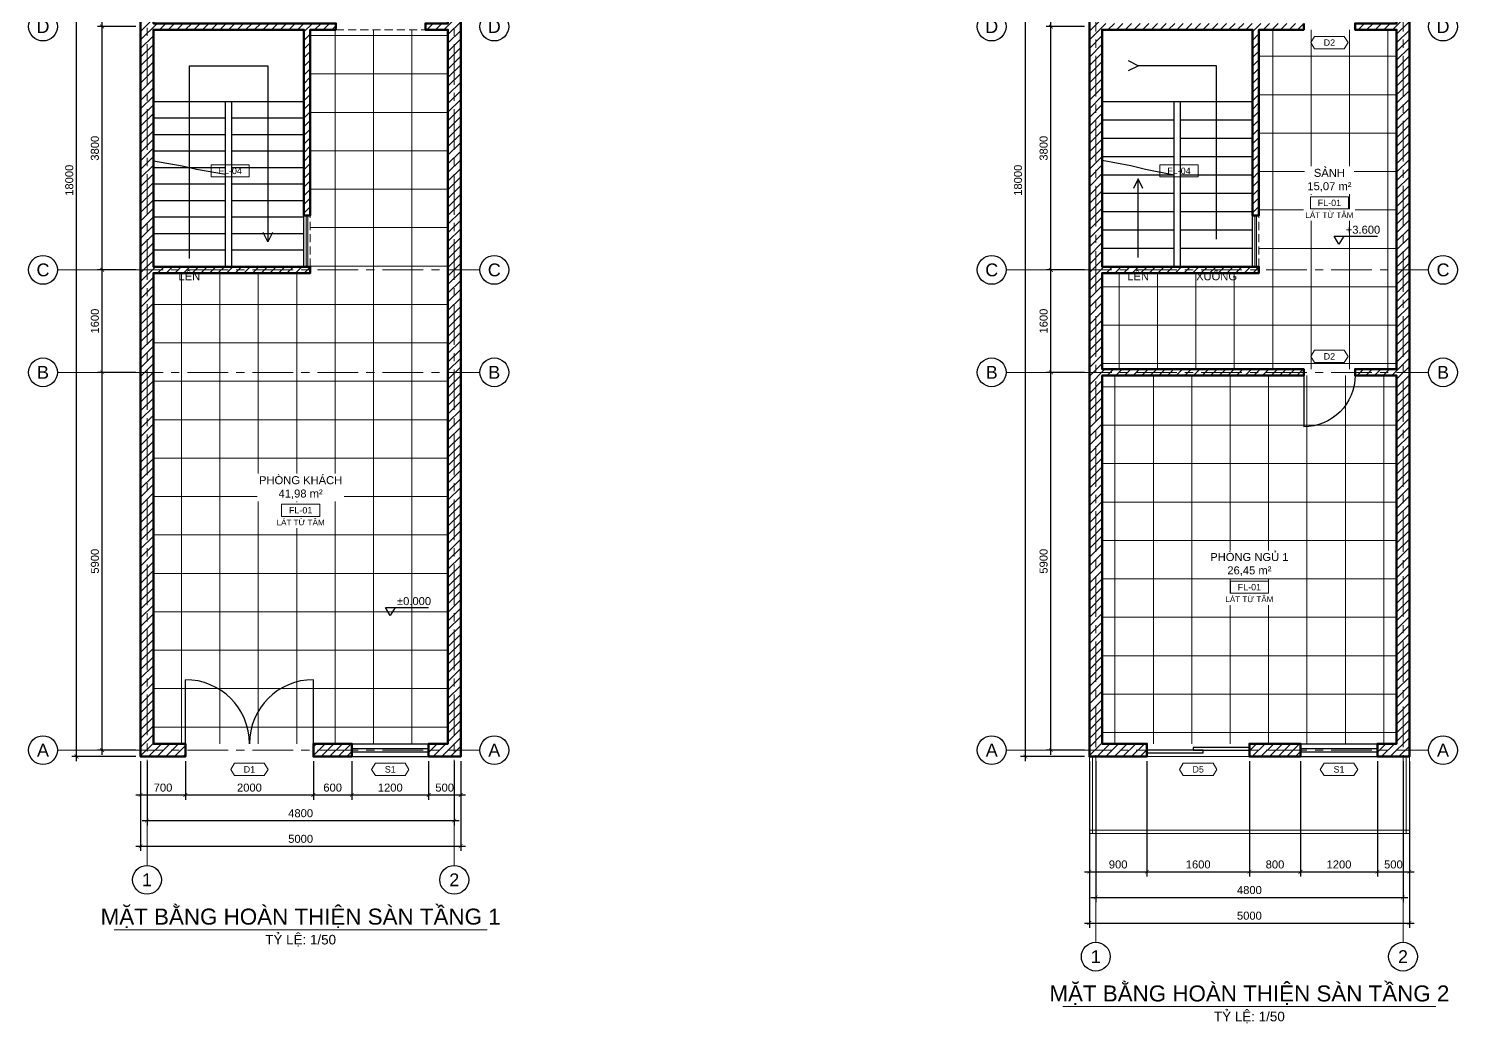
# Model space of a CAD drawing. Header units: millimetres. Extents: x -2900 to 278461, y -22074 to 20200.
# Drawn here: x 32475 to 54796, y -4168 to 11369 of the extents above; entities that cross this region are included whole.
import ezdxf
from ezdxf.enums import TextEntityAlignment as Align

# ---------------------------------------------------------------- set-up
doc = ezdxf.new("R2010")
doc.units = ezdxf.units.MM
doc.header["$LTSCALE"] = 20
doc.linetypes.add('CENTER', pattern=[50.8, 31.75, -6.35, 6.35, -6.35])
doc.linetypes.add('HIDDEN', pattern=[9.525, 6.35, -3.175])
for name, color, linetype, lineweight in [('A-ANNO-DIMS', 1, 'Continuous', 18), ('A-ANNO-NOTE', 7, 'Continuous', 18), ('A-ANNO-ROOM', 7, 'Continuous', 25), ('A-ANNO-SYMB', 7, 'Continuous', 25), ('A-ANNO-TEXT', 7, 'Continuous', 18), ('A-DOOR', 3, 'Continuous', 25), ('A-FLOR-LEVL', 8, 'Continuous', 18), ('A-FLOR-PATT', 8, 'Continuous', 9), ('A-FLOR-STRS', 6, 'Continuous', 25), ('A-GLAZ', 4, 'Continuous', 25), ('A-OPEN', 8, 'HIDDEN', 18), ('A-WALL', 7, 'Continuous', 50), ('A-WALL-PATT', 8, 'Continuous', 9), ('S-GRID', 1, 'CENTER', 18), ('S-GRID-IDEN', 7, 'Continuous', 25)]:
    doc.layers.add(name, color=color, linetype=linetype, lineweight=lineweight)
doc.styles.add('MCP-ARIAL', font='arial.ttf')
doc.dimstyles.new('MCP-1-50', dxfattribs={"dimscale": 50, "dimtxt": 2.5, "dimasz": 1.2, "dimexe": 1.5, "dimexo": 1.5, "dimgap": 1, "dimtad": 1, "dimdec": 0, "dimdsep": 46, "dimtxsty": 'MCP-ARIAL', "dimblk": 'ARCHTICK', "dimblk1": 'ARCHTICK', "dimblk2": 'ARCHTICK', "dimcen": 0.09, "dimdle": 1.5, "dimclrd": 256, "dimclre": 256, "dimclrt": 256, "dimadec": 0, "dimazin": 0, "dimtfac": 1, "dimtdec": 4, "dimtix": 1, "dimtmove": 2, "dimatfit": 3, "dimfxl": 1, "dimtolj": 1, "dimtzin": 0, "dimarcsym": 0})

# ---------------------------------------------------------------- blocks, each defined once
blk = doc.blocks.new('MCP_CUA_DI_2C_2000')
for p, q in [((0, 0), (0, 1000)), ((2000, 0), (2000, 1000))]:
    blk.add_line(p, q)
for centre, start, end in [((0, 0), 0.0013, 89.9987), ((2000, 0), 90.0013, 179.9987)]:
    blk.add_arc(centre, 1000, start, end)
at = {"style": 'MCP-ARIAL', "flags": 1}
for tag, p in [('MA', (1000, -100)), ('LOAI', (1000, -220)), ('RONG', (1000, -340))]:
    blk.add_attdef(tag, p, '', height=80, dxfattribs=at)
blk = doc.blocks.new('MCP_THE_LG_3')
blk.add_lwpolyline([(-5.85, 0), (-4.65, 1.9), (4.65, 1.9), (5.85, 0), (4.65, -1.9), (-4.65, -1.9)], close=True)
at = {"style": 'MCP-ARIAL'}
blk.add_attdef('MA', text='', height=2, dxfattribs=at).set_placement((0, 0), align=Align.MIDDLE_CENTER)
blk = doc.blocks.new('MCP_CUA_SO_1200_200')
for p, q in [((0, 200), (1200, 200)), ((0, 125), (1200, 125)), ((0, 75), (1200, 75)), ((0, 0), (1200, 0))]:
    blk.add_line(p, q)
at = {"style": 'MCP-ARIAL', "flags": 1}
for tag, p in [('MA', (600, -100)), ('LOAI', (600, -220)), ('RONG', (600, -340))]:
    blk.add_attdef(tag, p, '', height=80, dxfattribs=at)
blk = doc.blocks.new('_ArchTick')
at = {"color": 0, "linetype": 'ByBlock', "const_width": 0.15}
blk.add_lwpolyline([(-0.5, -0.5), (0.5, 0.5)], dxfattribs=at)
blk = doc.blocks.new('*D79')
at = {"layer": 'A-ANNO-DIMS', "lineweight": -2, "transparency": 16777216}
for p, q in [((34225, -75), (34225, -675)), ((34925, -75), (34925, -675)), ((34150, -600), (35000, -600))]:
    blk.add_line(p, q, dxfattribs=at)
at = {"layer": 'Defpoints', "color": 0, "transparency": 16777216}
for p in [(34225, 0), (34925, 0), (34925, -600)]:
    blk.add_point(p, dxfattribs=at)
at = {"layer": 'A-ANNO-DIMS', "lineweight": -2, "transparency": 16777216, "xscale": 60, "yscale": 60, "zscale": 60, "rotation": 180}
blk.add_blockref('_ArchTick', (34225, -600), dxfattribs=at)
at = {"layer": 'A-ANNO-DIMS', "lineweight": -2, "transparency": 16777216, "xscale": 60, "yscale": 60, "zscale": 60}
blk.add_blockref('_ArchTick', (34925, -600), dxfattribs=at)
at = {"layer": 'A-ANNO-DIMS', "transparency": 16777216, "insert": (34575, -486), "char_height": 125, "attachment_point": 5, "style": 'MCP-ARIAL'}
blk.add_mtext('\\A1;700', dxfattribs=at)
blk = doc.blocks.new('*D80')
at = {"layer": 'A-ANNO-DIMS', "lineweight": -2, "transparency": 16777216}
for p, q in [((34925, -75), (34925, -675)), ((36925, -75), (36925, -675)), ((34850, -600), (37000, -600))]:
    blk.add_line(p, q, dxfattribs=at)
at = {"layer": 'Defpoints', "color": 0, "transparency": 16777216}
for p in [(34925, 0), (36925, 0), (36925, -600)]:
    blk.add_point(p, dxfattribs=at)
at = {"layer": 'A-ANNO-DIMS', "lineweight": -2, "transparency": 16777216, "xscale": 60, "yscale": 60, "zscale": 60, "rotation": 180}
blk.add_blockref('_ArchTick', (34925, -600), dxfattribs=at)
at = {"layer": 'A-ANNO-DIMS', "lineweight": -2, "transparency": 16777216, "xscale": 60, "yscale": 60, "zscale": 60}
blk.add_blockref('_ArchTick', (36925, -600), dxfattribs=at)
at = {"layer": 'A-ANNO-DIMS', "transparency": 16777216, "insert": (35925, -486), "char_height": 125, "attachment_point": 5, "style": 'MCP-ARIAL'}
blk.add_mtext('\\A1;2000', dxfattribs=at)
blk = doc.blocks.new('*D81')
at = {"layer": 'A-ANNO-DIMS', "lineweight": -2, "transparency": 16777216}
for p, q in [((36925, -75), (36925, -675)), ((37525, -75), (37525, -675)), ((36850, -600), (37600, -600))]:
    blk.add_line(p, q, dxfattribs=at)
at = {"layer": 'Defpoints', "color": 0, "transparency": 16777216}
for p in [(36925, 0), (37525, 0), (37525, -600)]:
    blk.add_point(p, dxfattribs=at)
at = {"layer": 'A-ANNO-DIMS', "lineweight": -2, "transparency": 16777216, "xscale": 60, "yscale": 60, "zscale": 60, "rotation": 180}
blk.add_blockref('_ArchTick', (36925, -600), dxfattribs=at)
at = {"layer": 'A-ANNO-DIMS', "lineweight": -2, "transparency": 16777216, "xscale": 60, "yscale": 60, "zscale": 60}
blk.add_blockref('_ArchTick', (37525, -600), dxfattribs=at)
at = {"layer": 'A-ANNO-DIMS', "transparency": 16777216, "insert": (37225, -486), "char_height": 125, "attachment_point": 5, "style": 'MCP-ARIAL'}
blk.add_mtext('\\A1;600', dxfattribs=at)
blk = doc.blocks.new('*D82')
at = {"layer": 'A-ANNO-DIMS', "lineweight": -2, "transparency": 16777216}
for p, q in [((37525, -75), (37525, -675)), ((38725, -75), (38725, -675)), ((37450, -600), (38800, -600))]:
    blk.add_line(p, q, dxfattribs=at)
at = {"layer": 'Defpoints', "color": 0, "transparency": 16777216}
for p in [(37525, 0), (38725, 0), (38725, -600)]:
    blk.add_point(p, dxfattribs=at)
at = {"layer": 'A-ANNO-DIMS', "lineweight": -2, "transparency": 16777216, "xscale": 60, "yscale": 60, "zscale": 60, "rotation": 180}
blk.add_blockref('_ArchTick', (37525, -600), dxfattribs=at)
at = {"layer": 'A-ANNO-DIMS', "lineweight": -2, "transparency": 16777216, "xscale": 60, "yscale": 60, "zscale": 60}
blk.add_blockref('_ArchTick', (38725, -600), dxfattribs=at)
at = {"layer": 'A-ANNO-DIMS', "transparency": 16777216, "insert": (38125, -486), "char_height": 125, "attachment_point": 5, "style": 'MCP-ARIAL'}
blk.add_mtext('\\A1;1200', dxfattribs=at)
blk = doc.blocks.new('*D83')
at = {"layer": 'A-ANNO-DIMS', "lineweight": -2, "transparency": 16777216}
for p, q in [((38725, -75), (38725, -675)), ((39225, -75), (39225, -675)), ((38650, -600), (39300, -600))]:
    blk.add_line(p, q, dxfattribs=at)
at = {"layer": 'Defpoints', "color": 0, "transparency": 16777216}
for p in [(38725, 0), (39225, 0), (39225, -600)]:
    blk.add_point(p, dxfattribs=at)
at = {"layer": 'A-ANNO-DIMS', "lineweight": -2, "transparency": 16777216, "xscale": 60, "yscale": 60, "zscale": 60, "rotation": 180}
blk.add_blockref('_ArchTick', (38725, -600), dxfattribs=at)
at = {"layer": 'A-ANNO-DIMS', "lineweight": -2, "transparency": 16777216, "xscale": 60, "yscale": 60, "zscale": 60}
blk.add_blockref('_ArchTick', (39225, -600), dxfattribs=at)
at = {"layer": 'A-ANNO-DIMS', "transparency": 16777216, "insert": (38975, -486), "char_height": 125, "attachment_point": 5, "style": 'MCP-ARIAL'}
blk.add_mtext('\\A1;500', dxfattribs=at)
blk = doc.blocks.new('*D84')
at = {"layer": 'A-ANNO-DIMS', "lineweight": -2, "transparency": 16777216}
for p, q in [((34325, -75), (34325, -1075)), ((39125, -75), (39125, -1075)), ((34250, -1000), (39200, -1000))]:
    blk.add_line(p, q, dxfattribs=at)
at = {"layer": 'Defpoints', "color": 0, "transparency": 16777216}
for p in [(34325, 0), (39125, 0), (39125, -1000)]:
    blk.add_point(p, dxfattribs=at)
at = {"layer": 'A-ANNO-DIMS', "lineweight": -2, "transparency": 16777216, "xscale": 60, "yscale": 60, "zscale": 60, "rotation": 180}
blk.add_blockref('_ArchTick', (34325, -1000), dxfattribs=at)
at = {"layer": 'A-ANNO-DIMS', "lineweight": -2, "transparency": 16777216, "xscale": 60, "yscale": 60, "zscale": 60}
blk.add_blockref('_ArchTick', (39125, -1000), dxfattribs=at)
at = {"layer": 'A-ANNO-DIMS', "transparency": 16777216, "insert": (36725, -886), "char_height": 125, "attachment_point": 5, "style": 'MCP-ARIAL'}
blk.add_mtext('\\A1;4800', dxfattribs=at)
blk = doc.blocks.new('*D85')
at = {"layer": 'A-ANNO-DIMS', "lineweight": -2, "transparency": 16777216}
for p, q in [((34225, -75), (34225, -1475)), ((39225, -75), (39225, -1475)), ((34150, -1400), (39300, -1400))]:
    blk.add_line(p, q, dxfattribs=at)
at = {"layer": 'Defpoints', "color": 0, "transparency": 16777216}
for p in [(34225, 0), (39225, 0), (39225, -1400)]:
    blk.add_point(p, dxfattribs=at)
at = {"layer": 'A-ANNO-DIMS', "lineweight": -2, "transparency": 16777216, "xscale": 60, "yscale": 60, "zscale": 60, "rotation": 180}
blk.add_blockref('_ArchTick', (34225, -1400), dxfattribs=at)
at = {"layer": 'A-ANNO-DIMS', "lineweight": -2, "transparency": 16777216, "xscale": 60, "yscale": 60, "zscale": 60}
blk.add_blockref('_ArchTick', (39225, -1400), dxfattribs=at)
at = {"layer": 'A-ANNO-DIMS', "transparency": 16777216, "insert": (36725, -1286), "char_height": 125, "attachment_point": 5, "style": 'MCP-ARIAL'}
blk.add_mtext('\\A1;5000', dxfattribs=at)
blk = doc.blocks.new('*D86')
at = {"layer": 'A-ANNO-DIMS', "lineweight": -2, "transparency": 16777216}
for p, q in [((33625, 25), (33625, 6075)), ((34150, 6000), (33550, 6000)), ((34150, 100), (33550, 100))]:
    blk.add_line(p, q, dxfattribs=at)
at = {"layer": 'Defpoints', "color": 0, "transparency": 16777216}
for p in [(33625, 6000), (34225, 6000), (34225, 100)]:
    blk.add_point(p, dxfattribs=at)
at = {"layer": 'A-ANNO-DIMS', "lineweight": -2, "transparency": 16777216, "xscale": 60, "yscale": 60, "zscale": 60}
for p, rotation in [((33625, 6000), 90), ((33625, 100), 270)]:
    blk.add_blockref('_ArchTick', p, dxfattribs=dict(at, rotation=rotation))
at = {"layer": 'A-ANNO-DIMS', "transparency": 16777216, "insert": (33511, 3050), "char_height": 125, "attachment_point": 5, "rotation": 90, "style": 'MCP-ARIAL'}
blk.add_mtext('\\A1;5900', dxfattribs=at)
blk = doc.blocks.new('*D87')
at = {"layer": 'A-ANNO-DIMS', "lineweight": -2, "transparency": 16777216}
for p, q in [((34150, 7600), (33550, 7600)), ((33625, 5925), (33625, 7675)), ((34150, 6000), (33550, 6000))]:
    blk.add_line(p, q, dxfattribs=at)
at = {"layer": 'Defpoints', "color": 0, "transparency": 16777216}
for p in [(33625, 7600), (34225, 7600), (34225, 6000)]:
    blk.add_point(p, dxfattribs=at)
at = {"layer": 'A-ANNO-DIMS', "lineweight": -2, "transparency": 16777216, "xscale": 60, "yscale": 60, "zscale": 60}
for p, rotation in [((33625, 7600), 90), ((33625, 6000), 270)]:
    blk.add_blockref('_ArchTick', p, dxfattribs=dict(at, rotation=rotation))
at = {"layer": 'A-ANNO-DIMS', "transparency": 16777216, "insert": (33511, 6800), "char_height": 125, "attachment_point": 5, "rotation": 90, "style": 'MCP-ARIAL'}
blk.add_mtext('\\A1;1600', dxfattribs=at)
blk = doc.blocks.new('*D88')
at = {"layer": 'A-ANNO-DIMS', "lineweight": -2, "transparency": 16777216}
for p, q in [((34150, 11400), (33550, 11400)), ((33625, 7525), (33625, 11475)), ((34150, 7600), (33550, 7600))]:
    blk.add_line(p, q, dxfattribs=at)
at = {"layer": 'Defpoints', "color": 0, "transparency": 16777216}
for p in [(33625, 11400), (34225, 11400), (34225, 7600)]:
    blk.add_point(p, dxfattribs=at)
at = {"layer": 'A-ANNO-DIMS', "lineweight": -2, "transparency": 16777216, "xscale": 60, "yscale": 60, "zscale": 60}
for p, rotation in [((33625, 11400), 90), ((33625, 7600), 270)]:
    blk.add_blockref('_ArchTick', p, dxfattribs=dict(at, rotation=rotation))
at = {"layer": 'A-ANNO-DIMS', "transparency": 16777216, "insert": (33511, 9500), "char_height": 125, "attachment_point": 5, "rotation": 90, "style": 'MCP-ARIAL'}
blk.add_mtext('\\A1;3800', dxfattribs=at)
blk = doc.blocks.new('*D89')
at = {"layer": 'A-ANNO-DIMS', "lineweight": -2, "transparency": 16777216}
for p, q in [((33625, 11325), (33625, 15875)), ((34150, 15800), (33550, 15800)), ((34150, 11400), (33550, 11400))]:
    blk.add_line(p, q, dxfattribs=at)
at = {"layer": 'Defpoints', "color": 0, "transparency": 16777216}
for p in [(33625, 15800), (34225, 15800), (34225, 11400)]:
    blk.add_point(p, dxfattribs=at)
at = {"layer": 'A-ANNO-DIMS', "lineweight": -2, "transparency": 16777216, "xscale": 60, "yscale": 60, "zscale": 60}
for p, rotation in [((33625, 15800), 90), ((33625, 11400), 270)]:
    blk.add_blockref('_ArchTick', p, dxfattribs=dict(at, rotation=rotation))
at = {"layer": 'A-ANNO-DIMS', "transparency": 16777216, "insert": (33511, 13600), "char_height": 125, "attachment_point": 5, "rotation": 90, "style": 'MCP-ARIAL'}
blk.add_mtext('\\A1;4400', dxfattribs=at)
blk = doc.blocks.new('*D91')
at = {"layer": 'A-ANNO-DIMS', "lineweight": -2, "transparency": 16777216}
for p, q in [((34150, 18000), (33150, 18000)), ((33225, -75), (33225, 18075)), ((34150, 0), (33150, 0))]:
    blk.add_line(p, q, dxfattribs=at)
at = {"layer": 'Defpoints', "color": 0, "transparency": 16777216}
for p in [(33225, 18000), (34225, 18000), (34225, 0)]:
    blk.add_point(p, dxfattribs=at)
at = {"layer": 'A-ANNO-DIMS', "lineweight": -2, "transparency": 16777216, "xscale": 60, "yscale": 60, "zscale": 60}
for p, rotation in [((33225, 18000), 90), ((33225, 0), 270)]:
    blk.add_blockref('_ArchTick', p, dxfattribs=dict(at, rotation=rotation))
at = {"layer": 'A-ANNO-DIMS', "transparency": 16777216, "insert": (33111, 9000), "char_height": 125, "attachment_point": 5, "rotation": 90, "style": 'MCP-ARIAL'}
blk.add_mtext('\\A1;18000', dxfattribs=at)
blk = doc.blocks.new('MCP_TRUC')
blk.add_circle((0, 0), 4.5)
at = {"style": 'MCP-ARIAL'}
blk.add_attdef('SO', text='', height=4, dxfattribs=at).set_placement((0, 0), align=Align.MIDDLE_CENTER)
blk = doc.blocks.new('MCP_COTE')
blk.add_line((-1.5, 2.55), (12, 2.55))
blk.add_lwpolyline([(0, 0), (-1.5, 2.55), (1.5, 2.55)], close=True)
at = {"style": 'MCP-ARIAL'}
blk.add_attdef('COTE', (2.1, 3.3), '', height=2.5, dxfattribs=at)
blk = doc.blocks.new('MCP_THE_5')
blk.add_lwpolyline([(-5.95, -1.9), (5.95, -1.9), (5.95, 1.9), (-5.95, 1.9)], close=True)
at = {"style": 'MCP-ARIAL'}
blk.add_attdef('MA', text='', height=2, dxfattribs=at).set_placement((0, 0), align=Align.MIDDLE_CENTER)
blk = doc.blocks.new('MCP_CUA_LUA_1600_200')
for points in [[(0, 60), (880, 60), (880, 100), (0, 100)], [(720, 100), (1600, 100), (1600, 140), (720, 140)]]:
    blk.add_lwpolyline(points, close=True)
at = {"style": 'MCP-ARIAL', "flags": 1}
for tag, p in [('MA', (800, -100)), ('LOAI', (800, -220)), ('RONG', (800, -340))]:
    blk.add_attdef(tag, p, '', height=80, dxfattribs=at)
blk = doc.blocks.new('MCP_CUA_DI_800')
blk.add_line((0, 0), (0, 800))
blk.add_arc((0, 0), 800, 359.9964, 90.0036)
at = {"style": 'MCP-ARIAL', "flags": 1}
for tag, p in [('MA', (400, -100)), ('LOAI', (400, -220)), ('RONG', (400, -340))]:
    blk.add_attdef(tag, p, '', height=80, dxfattribs=at)
blk = doc.blocks.new('*D92')
at = {"layer": 'A-ANNO-DIMS', "lineweight": -2, "transparency": 16777216}
for p, q in [((49046, -75), (49046, -1875)), ((49946, -75), (49946, -1875)), ((48971, -1800), (50021, -1800))]:
    blk.add_line(p, q, dxfattribs=at)
at = {"layer": 'Defpoints', "color": 0, "transparency": 16777216}
for p in [(49046, 0), (49946, 0), (49946, -1800)]:
    blk.add_point(p, dxfattribs=at)
at = {"layer": 'A-ANNO-DIMS', "lineweight": -2, "transparency": 16777216, "xscale": 60, "yscale": 60, "zscale": 60, "rotation": 180}
blk.add_blockref('_ArchTick', (49046, -1800), dxfattribs=at)
at = {"layer": 'A-ANNO-DIMS', "lineweight": -2, "transparency": 16777216, "xscale": 60, "yscale": 60, "zscale": 60}
blk.add_blockref('_ArchTick', (49946, -1800), dxfattribs=at)
at = {"layer": 'A-ANNO-DIMS', "transparency": 16777216, "insert": (49496, -1686), "char_height": 125, "attachment_point": 5, "style": 'MCP-ARIAL'}
blk.add_mtext('\\A1;900', dxfattribs=at)
blk = doc.blocks.new('*D93')
at = {"layer": 'A-ANNO-DIMS', "lineweight": -2, "transparency": 16777216}
for p, q in [((49946, -75), (49946, -1875)), ((51546, -75), (51546, -1875)), ((49871, -1800), (51621, -1800))]:
    blk.add_line(p, q, dxfattribs=at)
at = {"layer": 'Defpoints', "color": 0, "transparency": 16777216}
for p in [(49946, 0), (51546, 0), (51546, -1800)]:
    blk.add_point(p, dxfattribs=at)
at = {"layer": 'A-ANNO-DIMS', "lineweight": -2, "transparency": 16777216, "xscale": 60, "yscale": 60, "zscale": 60, "rotation": 180}
blk.add_blockref('_ArchTick', (49946, -1800), dxfattribs=at)
at = {"layer": 'A-ANNO-DIMS', "lineweight": -2, "transparency": 16777216, "xscale": 60, "yscale": 60, "zscale": 60}
blk.add_blockref('_ArchTick', (51546, -1800), dxfattribs=at)
at = {"layer": 'A-ANNO-DIMS', "transparency": 16777216, "insert": (50746, -1686), "char_height": 125, "attachment_point": 5, "style": 'MCP-ARIAL'}
blk.add_mtext('\\A1;1600', dxfattribs=at)
blk = doc.blocks.new('*D94')
at = {"layer": 'A-ANNO-DIMS', "lineweight": -2, "transparency": 16777216}
for p, q in [((51546, -75), (51546, -1875)), ((52346, -75), (52346, -1875)), ((51471, -1800), (52421, -1800))]:
    blk.add_line(p, q, dxfattribs=at)
at = {"layer": 'Defpoints', "color": 0, "transparency": 16777216}
for p in [(51546, 0), (52346, 0), (52346, -1800)]:
    blk.add_point(p, dxfattribs=at)
at = {"layer": 'A-ANNO-DIMS', "lineweight": -2, "transparency": 16777216, "xscale": 60, "yscale": 60, "zscale": 60, "rotation": 180}
blk.add_blockref('_ArchTick', (51546, -1800), dxfattribs=at)
at = {"layer": 'A-ANNO-DIMS', "lineweight": -2, "transparency": 16777216, "xscale": 60, "yscale": 60, "zscale": 60}
blk.add_blockref('_ArchTick', (52346, -1800), dxfattribs=at)
at = {"layer": 'A-ANNO-DIMS', "transparency": 16777216, "insert": (51946, -1686), "char_height": 125, "attachment_point": 5, "style": 'MCP-ARIAL'}
blk.add_mtext('\\A1;800', dxfattribs=at)
blk = doc.blocks.new('*D95')
at = {"layer": 'A-ANNO-DIMS', "lineweight": -2, "transparency": 16777216}
for p, q in [((52346, -75), (52346, -1875)), ((53546, -75), (53546, -1875)), ((52271, -1800), (53621, -1800))]:
    blk.add_line(p, q, dxfattribs=at)
at = {"layer": 'Defpoints', "color": 0, "transparency": 16777216}
for p in [(52346, 0), (53546, 0), (53546, -1800)]:
    blk.add_point(p, dxfattribs=at)
at = {"layer": 'A-ANNO-DIMS', "lineweight": -2, "transparency": 16777216, "xscale": 60, "yscale": 60, "zscale": 60, "rotation": 180}
blk.add_blockref('_ArchTick', (52346, -1800), dxfattribs=at)
at = {"layer": 'A-ANNO-DIMS', "lineweight": -2, "transparency": 16777216, "xscale": 60, "yscale": 60, "zscale": 60}
blk.add_blockref('_ArchTick', (53546, -1800), dxfattribs=at)
at = {"layer": 'A-ANNO-DIMS', "transparency": 16777216, "insert": (52946, -1686), "char_height": 125, "attachment_point": 5, "style": 'MCP-ARIAL'}
blk.add_mtext('\\A1;1200', dxfattribs=at)
blk = doc.blocks.new('*D96')
at = {"layer": 'A-ANNO-DIMS', "lineweight": -2, "transparency": 16777216}
for p, q in [((53546, -75), (53546, -1875)), ((54046, -75), (54046, -1875)), ((53471, -1800), (54121, -1800))]:
    blk.add_line(p, q, dxfattribs=at)
at = {"layer": 'Defpoints', "color": 0, "transparency": 16777216}
for p in [(53546, 0), (54046, 0), (54046, -1800)]:
    blk.add_point(p, dxfattribs=at)
at = {"layer": 'A-ANNO-DIMS', "lineweight": -2, "transparency": 16777216, "xscale": 60, "yscale": 60, "zscale": 60, "rotation": 180}
blk.add_blockref('_ArchTick', (53546, -1800), dxfattribs=at)
at = {"layer": 'A-ANNO-DIMS', "lineweight": -2, "transparency": 16777216, "xscale": 60, "yscale": 60, "zscale": 60}
blk.add_blockref('_ArchTick', (54046, -1800), dxfattribs=at)
at = {"layer": 'A-ANNO-DIMS', "transparency": 16777216, "insert": (53796, -1686), "char_height": 125, "attachment_point": 5, "style": 'MCP-ARIAL'}
blk.add_mtext('\\A1;500', dxfattribs=at)
blk = doc.blocks.new('*D97')
at = {"layer": 'A-ANNO-DIMS', "lineweight": -2, "transparency": 16777216}
for p, q in [((49146, -75), (49146, -2275)), ((53946, -75), (53946, -2275)), ((49071, -2200), (54021, -2200))]:
    blk.add_line(p, q, dxfattribs=at)
at = {"layer": 'Defpoints', "color": 0, "transparency": 16777216}
for p in [(49146, 0), (53946, 0), (53946, -2200)]:
    blk.add_point(p, dxfattribs=at)
at = {"layer": 'A-ANNO-DIMS', "lineweight": -2, "transparency": 16777216, "xscale": 60, "yscale": 60, "zscale": 60, "rotation": 180}
blk.add_blockref('_ArchTick', (49146, -2200), dxfattribs=at)
at = {"layer": 'A-ANNO-DIMS', "lineweight": -2, "transparency": 16777216, "xscale": 60, "yscale": 60, "zscale": 60}
blk.add_blockref('_ArchTick', (53946, -2200), dxfattribs=at)
at = {"layer": 'A-ANNO-DIMS', "transparency": 16777216, "insert": (51546, -2086), "char_height": 125, "attachment_point": 5, "style": 'MCP-ARIAL'}
blk.add_mtext('\\A1;4800', dxfattribs=at)
blk = doc.blocks.new('*D98')
at = {"layer": 'A-ANNO-DIMS', "lineweight": -2, "transparency": 16777216}
for p, q in [((49046, -75), (49046, -2675)), ((54046, -75), (54046, -2675)), ((48971, -2600), (54121, -2600))]:
    blk.add_line(p, q, dxfattribs=at)
at = {"layer": 'Defpoints', "color": 0, "transparency": 16777216}
for p in [(49046, 0), (54046, 0), (54046, -2600)]:
    blk.add_point(p, dxfattribs=at)
at = {"layer": 'A-ANNO-DIMS', "lineweight": -2, "transparency": 16777216, "xscale": 60, "yscale": 60, "zscale": 60, "rotation": 180}
blk.add_blockref('_ArchTick', (49046, -2600), dxfattribs=at)
at = {"layer": 'A-ANNO-DIMS', "lineweight": -2, "transparency": 16777216, "xscale": 60, "yscale": 60, "zscale": 60}
blk.add_blockref('_ArchTick', (54046, -2600), dxfattribs=at)
at = {"layer": 'A-ANNO-DIMS', "transparency": 16777216, "insert": (51546, -2486), "char_height": 125, "attachment_point": 5, "style": 'MCP-ARIAL'}
blk.add_mtext('\\A1;5000', dxfattribs=at)
blk = doc.blocks.new('*D99')
at = {"layer": 'A-ANNO-DIMS', "lineweight": -2, "transparency": 16777216}
for p, q in [((48446, 25), (48446, 6075)), ((48971, 6000), (48371, 6000)), ((48971, 100), (48371, 100))]:
    blk.add_line(p, q, dxfattribs=at)
at = {"layer": 'Defpoints', "color": 0, "transparency": 16777216}
for p in [(48446, 6000), (49046, 6000), (49046, 100)]:
    blk.add_point(p, dxfattribs=at)
at = {"layer": 'A-ANNO-DIMS', "lineweight": -2, "transparency": 16777216, "xscale": 60, "yscale": 60, "zscale": 60}
for p, rotation in [((48446, 6000), 90), ((48446, 100), 270)]:
    blk.add_blockref('_ArchTick', p, dxfattribs=dict(at, rotation=rotation))
at = {"layer": 'A-ANNO-DIMS', "transparency": 16777216, "insert": (48332, 3050), "char_height": 125, "attachment_point": 5, "rotation": 90, "style": 'MCP-ARIAL'}
blk.add_mtext('\\A1;5900', dxfattribs=at)
blk = doc.blocks.new('*D100')
at = {"layer": 'A-ANNO-DIMS', "lineweight": -2, "transparency": 16777216}
for p, q in [((48971, 7600), (48371, 7600)), ((48446, 5925), (48446, 7675)), ((48971, 6000), (48371, 6000))]:
    blk.add_line(p, q, dxfattribs=at)
at = {"layer": 'Defpoints', "color": 0, "transparency": 16777216}
for p in [(48446, 7600), (49046, 7600), (49046, 6000)]:
    blk.add_point(p, dxfattribs=at)
at = {"layer": 'A-ANNO-DIMS', "lineweight": -2, "transparency": 16777216, "xscale": 60, "yscale": 60, "zscale": 60}
for p, rotation in [((48446, 7600), 90), ((48446, 6000), 270)]:
    blk.add_blockref('_ArchTick', p, dxfattribs=dict(at, rotation=rotation))
at = {"layer": 'A-ANNO-DIMS', "transparency": 16777216, "insert": (48332, 6800), "char_height": 125, "attachment_point": 5, "rotation": 90, "style": 'MCP-ARIAL'}
blk.add_mtext('\\A1;1600', dxfattribs=at)
blk = doc.blocks.new('*D101')
at = {"layer": 'A-ANNO-DIMS', "lineweight": -2, "transparency": 16777216}
for p, q in [((48971, 11400), (48371, 11400)), ((48446, 7525), (48446, 11475)), ((48971, 7600), (48371, 7600))]:
    blk.add_line(p, q, dxfattribs=at)
at = {"layer": 'Defpoints', "color": 0, "transparency": 16777216}
for p in [(48446, 11400), (49046, 11400), (49046, 7600)]:
    blk.add_point(p, dxfattribs=at)
at = {"layer": 'A-ANNO-DIMS', "lineweight": -2, "transparency": 16777216, "xscale": 60, "yscale": 60, "zscale": 60}
for p, rotation in [((48446, 11400), 90), ((48446, 7600), 270)]:
    blk.add_blockref('_ArchTick', p, dxfattribs=dict(at, rotation=rotation))
at = {"layer": 'A-ANNO-DIMS', "transparency": 16777216, "insert": (48332, 9500), "char_height": 125, "attachment_point": 5, "rotation": 90, "style": 'MCP-ARIAL'}
blk.add_mtext('\\A1;3800', dxfattribs=at)
blk = doc.blocks.new('*D102')
at = {"layer": 'A-ANNO-DIMS', "lineweight": -2, "transparency": 16777216}
for p, q in [((48446, 11325), (48446, 15875)), ((48971, 15800), (48371, 15800)), ((48971, 11400), (48371, 11400))]:
    blk.add_line(p, q, dxfattribs=at)
at = {"layer": 'Defpoints', "color": 0, "transparency": 16777216}
for p in [(48446, 15800), (49046, 15800), (49046, 11400)]:
    blk.add_point(p, dxfattribs=at)
at = {"layer": 'A-ANNO-DIMS', "lineweight": -2, "transparency": 16777216, "xscale": 60, "yscale": 60, "zscale": 60}
for p, rotation in [((48446, 15800), 90), ((48446, 11400), 270)]:
    blk.add_blockref('_ArchTick', p, dxfattribs=dict(at, rotation=rotation))
at = {"layer": 'A-ANNO-DIMS', "transparency": 16777216, "insert": (48332, 13600), "char_height": 125, "attachment_point": 5, "rotation": 90, "style": 'MCP-ARIAL'}
blk.add_mtext('\\A1;4400', dxfattribs=at)
blk = doc.blocks.new('*D104')
at = {"layer": 'A-ANNO-DIMS', "lineweight": -2, "transparency": 16777216}
for p, q in [((48971, 18000), (47971, 18000)), ((48046, -75), (48046, 18075)), ((48971, 0), (47971, 0))]:
    blk.add_line(p, q, dxfattribs=at)
at = {"layer": 'Defpoints', "color": 0, "transparency": 16777216}
for p in [(48046, 18000), (49046, 18000), (49046, 0)]:
    blk.add_point(p, dxfattribs=at)
at = {"layer": 'A-ANNO-DIMS', "lineweight": -2, "transparency": 16777216, "xscale": 60, "yscale": 60, "zscale": 60}
for p, rotation in [((48046, 18000), 90), ((48046, 0), 270)]:
    blk.add_blockref('_ArchTick', p, dxfattribs=dict(at, rotation=rotation))
at = {"layer": 'A-ANNO-DIMS', "transparency": 16777216, "insert": (47932, 9000), "char_height": 125, "attachment_point": 5, "rotation": 90, "style": 'MCP-ARIAL'}
blk.add_mtext('\\A1;18000', dxfattribs=at)

msp = doc.modelspace()

# ---------------------------------------------------------------- hatches: boundary and pattern name
at = {"layer": 'A-FLOR-PATT'}
for points in [[(36837.5, 7650), (36837.5, 8450), (36812.5, 8450), (36812.5, 7650)], [(51658.41, 7650), (51658.41, 8450), (51633.41, 8450), (51633.41, 7650)]]:
    msp.add_hatch(color=256, dxfattribs=at).paths.add_polyline_path(points, flags=16)
at = {"layer": 'A-WALL-PATT'}
h = msp.add_hatch(dxfattribs=at)
h.set_pattern_fill('ANSI31', color=256, scale=30, style=0)
h.paths.add_polyline_path([(37525, 0), (37525, 200), (36925, 200), (36925, 0)], flags=16)
h.paths.add_polyline_path([(35825, 18000), (35825, 17800), (36675, 17800), (36675, 15850), (35875, 15850), (35875, 15750), (37525, 15750), (37525, 15850), (36775, 15850), (36775, 17800), (39025, 17800), (39025, 15850), (38325, 15850), (38325, 15750), (39025, 15750), (39025, 11450), (38675, 11450), (38675, 11350), (39025, 11350), (39025, 200), (38725, 200), (38725, 0), (39225, 0), (39225, 18000)], flags=16)
h.paths.add_polyline_path([(35225, 17800), (35225, 18000), (34225, 18000), (34225, 0), (34925, 0), (34925, 200), (34425, 200), (34425, 7550), (36875, 7550), (36875, 7650), (34425, 7650), (34425, 11350), (36775, 11350), (36775, 8450), (36875, 8450), (36875, 11350), (37275, 11350), (37275, 11450), (34425, 11450), (34425, 15750), (35175, 15750), (35175, 15850), (34425, 15850), (34425, 17800)], flags=16)
h = msp.add_hatch(dxfattribs=at)
h.set_pattern_fill('ANSI31', color=256, scale=30, style=0)
h.paths.add_polyline_path([(53345.907, 18000), (53345.907, 17800), (53845.907, 17800), (53845.907, 15850), (53145.907, 15850), (53145.907, 15750), (53845.907, 15750), (53845.907, 11450), (53195.907, 11450), (53195.907, 11350), (53845.907, 11350), (53845.907, 6050), (53195.907, 6050), (53195.907, 5950), (53845.907, 5950), (53845.907, 200), (53545.907, 200), (53545.907, 0), (54045.907, 0), (54045.907, 18000)], flags=16)
h.paths.add_polyline_path([(52145.907, 17800), (52145.907, 18000), (50645.907, 18000), (50645.907, 17800), (51495.907, 17800), (51495.907, 15850), (50695.907, 15850), (50695.907, 15750), (52345.907, 15750), (52345.907, 15850), (51595.907, 15850), (51595.907, 17800)], flags=16)
h.paths.add_polyline_path([(50045.907, 17800), (50045.907, 18000), (49045.907, 18000), (49045.907, 0), (49945.907, 0), (49945.907, 200), (49245.907, 200), (49245.907, 5950), (52395.907, 5950), (52395.907, 6050), (49245.907, 6050), (49245.907, 7550), (51695.907, 7550), (51695.907, 7650), (49245.907, 7650), (49245.907, 11350), (51595.907, 11350), (51595.907, 8450), (51695.907, 8450), (51695.907, 11350), (52395.907, 11350), (52395.907, 11450), (49245.907, 11450), (49245.907, 15750), (49995.907, 15750), (49995.907, 15850), (49245.907, 15850), (49245.907, 17800)], flags=16)
h.paths.add_polyline_path([(52345.907, 0), (52345.907, 200), (51545.907, 200), (51545.907, 0)], flags=16)

# ---------------------------------------------------------------- linework, layer by layer
at = {"layer": 'A-ANNO-TEXT'}
for p, q in [((33812.5, -2705), (39637.5, -2705)), ((48633.41, -3905), (54458.41, -3905))]:
    msp.add_line(p, q, dxfattribs=at)
at = {"layer": 'A-FLOR-LEVL'}
for p, q in [((49095.907, 0), (49095.907, -1200)), ((53995.907, -1200), (53995.907, 0)), ((49045.907, -1150), (54045.907, -1150))]:
    msp.add_line(p, q, dxfattribs=at)
msp.add_lwpolyline([(49045.907, -1200), (54045.907, -1200), (54045.907, 0), (49045.907, 0)], close=True, dxfattribs=at)
at = {"layer": 'A-FLOR-PATT'}
for p, q in [((36875, 11259.99), (39025, 11259.99)), ((37263.41, 4418.75), (37263.41, 11350)), ((37863.41, 200), (37863.41, 11350)), ((38463.41, 200), (38463.41, 11350)), ((51910.02, 6050), (51910.02, 11350)), ((52510.02, 9218.75), (52510.02, 11350)), ((53110.02, 9218.75), (53110.02, 11350)), ((53710.02, 6050), (53710.02, 11350)), ((51695.91, 10936.66), (53845.91, 10936.66)), ((36875, 10659.99), (39025, 10659.99)), ((51695.91, 10336.66), (53845.91, 10336.66)), ((36875, 10059.99), (39025, 10059.99)), ((51695.91, 9736.66), (53845.91, 9736.66)), ((36875, 9459.99), (39025, 9459.99)), ((51695.91, 9136.66), (52406.53, 9136.66)), ((53185.28, 9136.66), (53845.91, 9136.66)), ((36875, 8859.99), (39025, 8859.99)), ((52510.02, 8771.25), (52510.02, 8781.25)), ((53110.02, 8546.25), (53110.02, 8781.25)), ((51695.91, 8536.66), (52391.81, 8536.66)), ((53200.01, 8536.66), (53845.91, 8536.66)), ((36875, 8259.99), (39025, 8259.99)), ((52510.02, 6050), (52510.02, 8366.25)), ((53110.02, 6050), (53110.02, 8366.25)), ((51695.91, 7936.66), (53845.91, 7936.66)), ((36875, 7659.99), (39025, 7659.99)), ((34863.41, 200), (34863.41, 7550)), ((35463.41, 200), (35463.41, 7550)), ((36063.41, 4418.75), (36063.41, 7550)), ((36663.41, 4418.75), (36663.41, 7550)), ((49510.02, 6050), (49510.02, 7550)), ((50110.02, 6050), (50110.02, 7550)), ((50710.02, 6050), (50710.02, 7550)), ((51310.02, 6050), (51310.02, 7550)), ((49245.91, 7336.66), (53845.91, 7336.66)), ((34425, 7059.99), (39025, 7059.99)), ((49245.91, 6736.66), (53845.91, 6736.66)), ((34425, 6459.99), (39025, 6459.99)), ((49245.91, 6136.66), (53845.91, 6136.66)), ((34425, 5859.99), (39025, 5859.99)), ((49445.91, 200), (49445.91, 5950)), ((50045.91, 200), (50045.91, 5950)), ((50645.91, 200), (50645.91, 5950)), ((51245.91, 3218.75), (51245.91, 5950)), ((51845.91, 3218.75), (51845.91, 5950)), ((52445.91, 200), (52445.91, 5950)), ((53045.91, 200), (53045.91, 5950)), ((53645.91, 200), (53645.91, 5950)), ((49245.91, 5775), (53845.91, 5775)), ((34425, 5259.99), (39025, 5259.99)), ((49245.91, 5175), (53845.91, 5175)), ((34425, 4659.99), (39025, 4659.99)), ((49245.91, 4575), (53845.91, 4575)), ((34425, 4059.99), (36044.38, 4059.99)), ((37405.63, 4059.99), (39025, 4059.99)), ((36063.41, 200), (36063.41, 3981.25)), ((36663.41, 3971.25), (36663.41, 3981.25)), ((37263.41, 200), (37263.41, 3981.25)), ((49245.91, 3975), (53845.91, 3975)), ((34425, 3459.99), (39025, 3459.99)), ((36663.41, 200), (36663.41, 3566.25)), ((49245.91, 3375), (53845.91, 3375)), ((34425, 2859.99), (39025, 2859.99)), ((49245.91, 2775), (53845.91, 2775)), ((51245.91, 2546.25), (51245.91, 2781.25)), ((51845.91, 2546.25), (51845.91, 2781.25)), ((34425, 2259.99), (39025, 2259.99)), ((51245.91, 200), (51245.91, 2366.25)), ((51845.91, 200), (51845.91, 2366.25)), ((49245.91, 2175), (53845.91, 2175)), ((34425, 1659.99), (39025, 1659.99)), ((49245.91, 1575), (53845.91, 1575)), ((34425, 1059.99), (39025, 1059.99)), ((49245.91, 975), (53845.91, 975)), ((34425, 459.99), (39025, 459.99)), ((49245.91, 375), (53845.91, 375))]:
    msp.add_line(p, q, dxfattribs=at)
for points in [[(36837.5, 7650), (36837.5, 8450), (36812.5, 8450), (36812.5, 7650)], [(51658.41, 7650), (51658.41, 8450), (51633.41, 8450), (51633.41, 7650)]]:
    msp.add_lwpolyline(points, close=True, dxfattribs=at)
at = {"layer": 'A-FLOR-STRS'}
for p, q in [((36775, 10225), (34425, 10225)), ((35550, 7650), (35550, 10225)), ((35650, 7650), (35650, 10225)), ((51595.907, 10225), (49245.907, 10225)), ((50370.907, 7650), (50370.907, 10225)), ((50470.907, 7650), (50470.907, 10225)), ((35550, 9967.5), (34425, 9967.5)), ((36775, 9967.5), (35650, 9967.5)), ((50370.907, 9938.888889), (49245.907, 9938.888889)), ((51595.907, 9938.888889), (50470.907, 9938.888889)), ((35550, 9710), (34425, 9710)), ((36775, 9710), (35650, 9710)), ((50370.907, 9652.777778), (49245.907, 9652.777778)), ((51595.907, 9652.777778), (50470.907, 9652.777778)), ((35550, 9452.5), (34425, 9452.5)), ((36775, 9452.5), (35650, 9452.5)), ((35550, 9195), (34425, 9195)), ((36775, 9195), (35650, 9195)), ((50370.907, 9366.666667), (49245.907, 9366.666667)), ((51595.907, 9366.666667), (50470.907, 9366.666667)), ((35550, 8937.5), (34425, 8937.5)), ((36775, 8937.5), (35650, 8937.5)), ((50370.907, 9080.555556), (49245.907, 9080.555556)), ((51595.907, 9080.555556), (50470.907, 9080.555556)), ((50370.907, 8794.444444), (49245.907, 8794.444444)), ((51595.907, 8794.444444), (50470.907, 8794.444444)), ((35550, 8680), (34425, 8680)), ((36775, 8680), (35650, 8680)), ((50370.907, 8508.333333), (49245.907, 8508.333333)), ((51595.907, 8508.333333), (50470.907, 8508.333333)), ((35550, 8422.5), (34425, 8422.5)), ((36775, 8422.5), (35650, 8422.5)), ((35550, 8165), (34425, 8165)), ((36775, 8165), (35650, 8165)), ((50370.907, 8222.222222), (49245.907, 8222.222222)), ((51595.907, 8222.222222), (50470.907, 8222.222222)), ((35550, 7907.5), (34425, 7907.5)), ((36775, 7907.5), (35650, 7907.5)), ((50370.907, 7936.111111), (49245.907, 7936.111111)), ((51595.907, 7936.111111), (50470.907, 7936.111111)), ((36775, 7650), (35650, 7650)), ((51595.907, 7650), (50470.907, 7650))]:
    msp.add_line(p, q, dxfattribs=at)
for points in [[(36775, 7650), (36775, 11350), (34425, 11350), (34425, 7650)], [(51595.907, 7650), (51595.907, 11350), (49245.907, 11350), (49245.907, 7650)]]:
    msp.add_lwpolyline(points, close=True, dxfattribs=at)
for points in [[(34987.5, 7778.75), (34987.5, 10787.5), (36212.5, 10787.5), (36212.5, 8036.25)], [(49658.407, 10712.5), (49808.407, 10787.5), (49658.407, 10862.5)], [(51033.407, 8079.166667), (51033.407, 10787.5), (49808.407, 10787.5)], [(35550, 9092), (35100, 9169.25), (34875, 9220.75), (34425, 9298)], [(50370.907, 9080.555556), (49920.907, 9166.388889), (49695.907, 9223.611111), (49245.907, 9309.444444)], [(49883.407, 8873.333333), (49808.407, 9023.333333), (49733.407, 8873.333333)], [(49808.407, 7793.055556), (49808.407, 9023.333333)], [(36287.5, 8186.25), (36212.5, 8036.25), (36137.5, 8186.25)]]:
    msp.add_lwpolyline(points, dxfattribs=at)
at = {"layer": 'A-OPEN'}
for p, q in [((37275, 11350), (38675, 11350)), ((36775, 7650), (36775, 8450)), ((36875, 7650), (36875, 8450)), ((51595.907, 7650), (51595.907, 8450)), ((51695.907, 7650), (51695.907, 8450))]:
    msp.add_line(p, q, dxfattribs=at)
at = {"layer": 'A-WALL'}
for points in [[(35225, 17800), (35225, 18000), (34225, 18000), (34225, 0), (34925, 0), (34925, 200), (34425, 200), (34425, 7550), (36875, 7550), (36875, 7650), (34425, 7650), (34425, 11350), (36775, 11350), (36775, 8450), (36875, 8450), (36875, 11350), (37275, 11350), (37275, 11450), (34425, 11450), (34425, 15750), (35175, 15750), (35175, 15850), (34425, 15850), (34425, 17800)], [(35825, 18000), (35825, 17800), (36675, 17800), (36675, 15850), (35875, 15850), (35875, 15750), (37525, 15750), (37525, 15850), (36775, 15850), (36775, 17800), (39025, 17800), (39025, 15850), (38325, 15850), (38325, 15750), (39025, 15750), (39025, 11450), (38675, 11450), (38675, 11350), (39025, 11350), (39025, 200), (38725, 200), (38725, 0), (39225, 0), (39225, 18000)], [(53345.907, 18000), (53345.907, 17800), (53845.907, 17800), (53845.907, 15850), (53145.907, 15850), (53145.907, 15750), (53845.907, 15750), (53845.907, 11450), (53195.907, 11450), (53195.907, 11350), (53845.907, 11350), (53845.907, 6050), (53195.907, 6050), (53195.907, 5950), (53845.907, 5950), (53845.907, 200), (53545.907, 200), (53545.907, 0), (54045.907, 0), (54045.907, 18000)], [(37525, 0), (37525, 200), (36925, 200), (36925, 0)], [(52345.907, 0), (52345.907, 200), (51545.907, 200), (51545.907, 0)]]:
    msp.add_lwpolyline(points, close=True, dxfattribs=at)
msp.add_lwpolyline([(49045.907, 18000), (49045.907, 0), (49945.907, 0), (49945.907, 200), (49245.907, 200), (49245.907, 5950), (52395.907, 5950), (52395.907, 6050), (49245.907, 6050), (49245.907, 7550), (51695.907, 7550), (51695.907, 7650), (49245.907, 7650), (49245.907, 11350), (51595.907, 11350), (51595.907, 8450), (51695.907, 8450), (51695.907, 11350), (52395.907, 11350), (52395.907, 11450)], dxfattribs=at)
at = {"layer": 'S-GRID'}
for p, q in [((34325, -1700), (34325, 18300)), ((39125, -1700), (39125, 18300)), ((49145.907, -2900), (49145.907, 18300)), ((53945.907, -2900), (53945.907, 18300)), ((32925, 7600), (39525, 7600)), ((47745.907, 7600), (54345.907, 7600)), ((32925, 6000), (39525, 6000)), ((47745.907, 6000), (54345.907, 6000)), ((32925, 100), (39525, 100)), ((47745.907, 100), (54345.907, 100))]:
    msp.add_line(p, q, dxfattribs=at)

# ---------------------------------------------------------------- block references
at = {"layer": 'A-ANNO-NOTE', "xscale": 50, "yscale": 50, "zscale": 50}
for p, values in [((35625, 9146.25), {'MA': 'FL-04'}), ((50445.91, 9146.25), {'MA': 'FL-04'}), ((52795.91, 8646.25), {'MA': 'FL-01'}), ((36725, 3846.25), {'MA': 'FL-01'}), ((51545.91, 2646.25), {'MA': 'FL-01'})]:
    msp.add_blockref('MCP_THE_5', p, dxfattribs=at).add_auto_attribs(values)
at = {"layer": 'A-ANNO-SYMB', "xscale": 50, "yscale": 50, "zscale": 50}
for p, values in [((52945.91, 8000), {'COTE': '+3.600'}), ((38125, 2200), {'COTE': '±0.000'})]:
    msp.add_blockref('MCP_COTE', p, dxfattribs=at).add_auto_attribs(values)
at = {"layer": 'A-ANNO-TEXT', "xscale": 50, "yscale": 50, "zscale": 50}
for p, values in [((52795.91, 11150), {'MA': 'D2'}), ((52795.91, 6250), {'MA': 'D2'}), ((35925, -200), {'MA': 'D1'}), ((38125, -200), {'MA': 'S1'}), ((50745.91, -200), {'MA': 'D5'}), ((52945.91, -200), {'MA': 'S1'})]:
    msp.add_blockref('MCP_THE_LG_3', p, dxfattribs=at).add_auto_attribs(values)
at = {"layer": 'A-DOOR', "xscale": -1, "rotation": 180}
msp.add_blockref('MCP_CUA_DI_800', (52395.907, 5950), dxfattribs=at)
at = {"layer": 'A-DOOR'}
for name, p in [('MCP_CUA_DI_2C_2000', (34925, 200)), ('MCP_CUA_LUA_1600_200', (49945.907, 0))]:
    msp.add_blockref(name, p, dxfattribs=at)
at = {"layer": 'A-GLAZ'}
for p in [(37525, 0), (52345.907, 0)]:
    msp.add_blockref('MCP_CUA_SO_1200_200', p, dxfattribs=at)
at = {"layer": 'S-GRID-IDEN', "xscale": 50, "yscale": 50, "zscale": 50}
for p, values in [((32700, 11400), {'SO': 'D'}), ((39750, 11400), {'SO': 'D'}), ((47520.91, 11400), {'SO': 'D'}), ((54570.91, 11400), {'SO': 'D'}), ((32700, 7600), {'SO': 'C'}), ((39750, 7600), {'SO': 'C'}), ((47520.91, 7600), {'SO': 'C'}), ((54570.91, 7600), {'SO': 'C'}), ((32700, 6000), {'SO': 'B'}), ((39750, 6000), {'SO': 'B'}), ((47520.91, 6000), {'SO': 'B'}), ((54570.91, 6000), {'SO': 'B'}), ((32700, 100), {'SO': 'A'}), ((39750, 100), {'SO': 'A'}), ((47520.91, 100), {'SO': 'A'}), ((54570.91, 100), {'SO': 'A'}), ((34325, -1925), {'SO': '1'}), ((39125, -1925), {'SO': '2'}), ((49145.91, -3125), {'SO': '1'}), ((53945.91, -3125), {'SO': '2'})]:
    msp.add_blockref('MCP_TRUC', p, dxfattribs=at).add_auto_attribs(values)

# ---------------------------------------------------------------- texts
at = {"layer": 'A-ANNO-NOTE', "style": 'MCP-ARIAL'}
for p in [(52795.91, 8456.25), (36725, 3656.25), (51545.91, 2456.25)]:
    msp.add_text('LÁT TỪ TÂM', height=90, dxfattribs=at).set_placement(p, align=Align.MIDDLE_CENTER)
at = {"layer": 'A-ANNO-ROOM', "char_height": 125, "attachment_point": 5, "style": 'MCP-ARIAL'}
for s, insert in [('SẢNH\\P15,07 m²', (52795.907, 9000)), ('PHÒNG KHÁCH\\P41,98 m²', (36725, 4200)), ('PHÒNG NGỦ 1\\P26,45 m²', (51545.907, 3000))]:
    msp.add_mtext(s, dxfattribs=dict(at, insert=insert))
at = {"layer": 'A-ANNO-TEXT', "style": 'MCP-ARIAL'}
for s, p in [('LÊN', (34987.5, 7500)), ('LÊN', (49808.407, 7500)), ('XUỐNG', (51033.407, 7500))]:
    msp.add_text(s, height=125, dxfattribs=at).set_placement(p, align=Align.MIDDLE_CENTER)
for s, height, p in [('MẶT BẰNG HOÀN THIỆN SÀN TẦNG 1', 250, (36725, -2625)), ('TỶ LỆ: 1/50', 150, (36725, -2935)), ('MẶT BẰNG HOÀN THIỆN SÀN TẦNG 2', 250, (51545.91, -3825)), ('TỶ LỆ: 1/50', 150, (51545.91, -4135))]:
    msp.add_text(s, height=height, dxfattribs=at).set_placement(p, align=Align.CENTER)

# ---------------------------------------------------------------- dimensions: what is measured, and where the dimension line sits
at = {"layer": 'A-ANNO-DIMS'}
for base, p1, p2, picture, middle in [((33225, 18000), (34225, 0), (34225, 18000), '*D91', (33111.178377, 9000)), ((48045.907, 18000), (49045.907, 0), (49045.907, 18000), '*D104', (47932.085377, 9000)), ((33625, 15800), (34225, 11400), (34225, 15800), '*D89', (33511.178377, 13600)), ((48445.907, 15800), (49045.907, 11400), (49045.907, 15800), '*D102', (48332.085377, 13600)), ((33625, 11400), (34225, 7600), (34225, 11400), '*D88', (33511.135744, 9500)), ((48445.907, 11400), (49045.907, 7600), (49045.907, 11400), '*D101', (48332.042744, 9500)), ((33625, 7600), (34225, 6000), (34225, 7600), '*D87', (33511.178377, 6800)), ((48445.907, 7600), (49045.907, 6000), (49045.907, 7600), '*D100', (48332.085377, 6800)), ((33625, 6000), (34225, 100), (34225, 6000), '*D86', (33511.178377, 3050)), ((48445.907, 6000), (49045.907, 100), (49045.907, 6000), '*D99', (48332.085377, 3050))]:
    dim = msp.add_linear_dim(base=base, p1=p1, p2=p2, angle=90, dimstyle='MCP-1-50', dxfattribs=at)
    dim.commit()
    dim.dimension.update_dxf_attribs({"geometry": picture, "text_midpoint": middle})
for base, p1, p2, picture, middle in [((34925, -600), (34225, 0), (34925, 0), '*D79', (34575, -486.178377)), ((39225, -1400), (34225, 0), (39225, 0), '*D85', (36725, -1286.178377)), ((39125, -1000), (34325, 0), (39125, 0), '*D84', (36725, -886.178377)), ((36925, -600), (34925, 0), (36925, 0), '*D80', (35925, -486.178377)), ((37525, -600), (36925, 0), (37525, 0), '*D81', (37225, -486.178377)), ((38725, -600), (37525, 0), (38725, 0), '*D82', (38125, -486.178377)), ((39225, -600), (38725, 0), (39225, 0), '*D83', (38975, -486.178377)), ((49945.907, -1800), (49045.907, 0), (49945.907, 0), '*D92', (49495.907, -1686.178377)), ((54045.907, -2600), (49045.907, 0), (54045.907, 0), '*D98', (51545.907, -2486.178377)), ((53945.907, -2200), (49145.907, 0), (53945.907, 0), '*D97', (51545.907, -2086.178377)), ((51545.907, -1800), (49945.907, 0), (51545.907, 0), '*D93', (50745.907, -1686.178377)), ((52345.907, -1800), (51545.907, 0), (52345.907, 0), '*D94', (51945.907, -1686.178377)), ((53545.907, -1800), (52345.907, 0), (53545.907, 0), '*D95', (52945.907, -1686.178377)), ((54045.907, -1800), (53545.907, 0), (54045.907, 0), '*D96', (53795.907, -1686.178377))]:
    dim = msp.add_linear_dim(base=base, p1=p1, p2=p2, dimstyle='MCP-1-50', dxfattribs=at)
    dim.commit()
    dim.dimension.update_dxf_attribs({"geometry": picture, "text_midpoint": middle})

doc.saveas('drawing.dxf')
